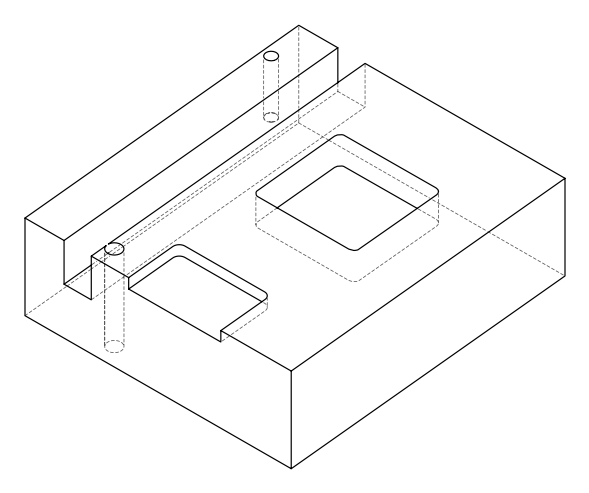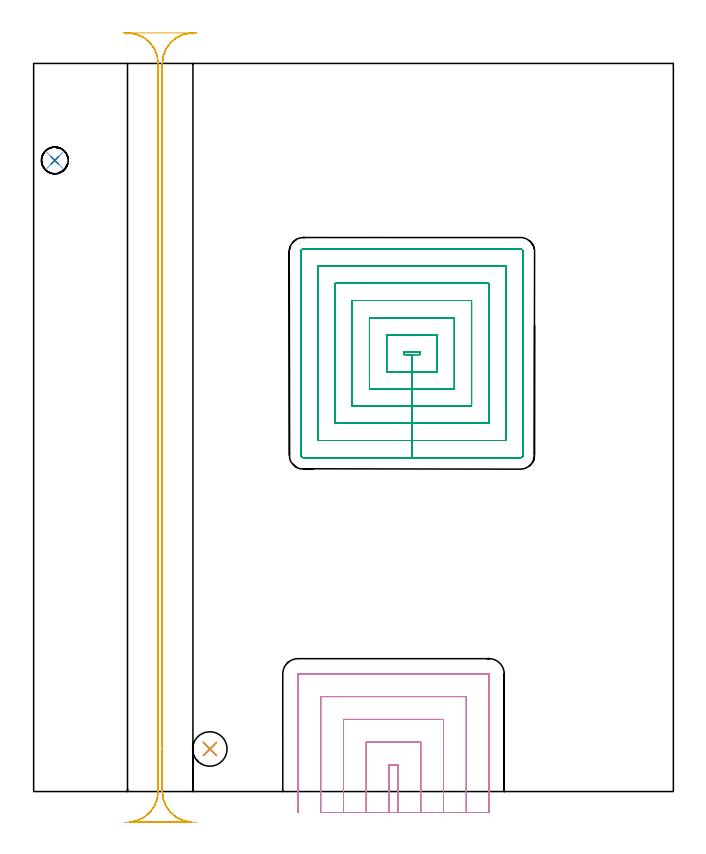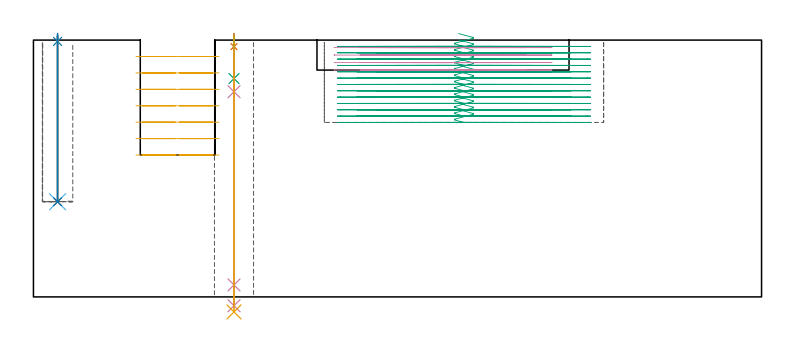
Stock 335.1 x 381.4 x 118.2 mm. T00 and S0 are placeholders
(PLAN: 11 operations, 9 tool changes, 70 min)
(1 SPOT_DRILL | STEP1HOLE | NXT0321_9005460120000 | 0.05 min | 183 mm3)
(2 SPOT_DRILL_1 | STEP1POCKET | NXT0321_9005460120000 | 0.03 min | 2 mm3)
(3 DRILL_BLIND_HOLE_INTO_CENTER | STEP1HOLE | NXT0301_089 | 0.08 min | 1594 mm3)
(4 GUN_DRILL_THROUGH_HOLE | STEP1HOLE | UGT0307_008 | 0.59 min | 9648 mm3)
(5 DRILL_TO_ENLARGE_THROUGH_HOLE | STEP1HOLE | UGT0301_046 | 0.51 min | 18605 mm3)
(6 DRILL_BLIND_HOLE_INTO_CENTER_1 | STEP1POCKET | UGT0301_480 | 0.31 min | 4102 mm3)
(7 DRILL_TO_ENLARGE_BLIND_HOLE | STEP1POCKET | UGT0301_374 | 0.31 min | 5746 mm3)
(8 BORE_BLIND_HOLE | STEP1POCKET | UGT0332_064 | 0.31 min | 1580 mm3)
(9 MILL_RECTANGULAR_POCKET | POCKET_RECTANGULAR_STRAIGHT | NXT0201_011 | Follow Part, ap 3, ae 75% | 45.51 min | 589067 mm3)
(10 MILL_SLOT | SLOT_PARTIAL_RECTANGULAR | UGT0201_134 | Follow Part, ap 3.975, ae 75% | 9.61 min | 111044 mm3)
(11 MILL_RECTANGULAR_SLOT | SLOT_RECTANGULAR | UGT0201_004 | Follow Part, ap 8, ae 75% | 12.73 min | 690214 mm3)
(TOOL NXT0321_9005460120000 | NC Spot Drill, 142deg, 12mm, Carbide, Uncoated | D12 PA142 FL30 Z2)
(TOOL NXT0301_089 | Carbide Drill 11.8mm [860.1-1180-035A1-MM 2214] | D11.8 PA140 FL55 Z2)
(TOOL UGT0307_008 | Gun Drill 11 mm | D11 PA130 FL24 Z1)
(TOOL UGT0301_046 | Twist Drill 18 mm | D18 PA118 FL130 Z2)
(TOOL UGT0301_480 | Carbide Drill 8.5 mm | D8.5 PA118 FL75 Z2)
(TOOL UGT0301_374 | Twist Drill Flat Bottom 13 mm | D13 PA180 FL101 Z2)
(TOOL UGT0332_064 | 14 mm Boring Bar Slip Fit | D14)
(TOOL NXT0201_011 | ENDMILL 12mm [2P460-1200-NA 1630] | D12 FL38 Z6)
(TOOL UGT0201_134 | Carbide End Mill 15.9 | D15.9 FL30 Z4)
(TOOL UGT0201_004 | End Mill 32 mm | D32 FL53 Z6)
(OP 1 SPOT_DRILL)
G17 G21 G94 G90
T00 M6
G54
G17 G0 G90 X92.3 Y22.3 S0 M3
G43 Z128.2 H0
G94 G81 G98 Z115.2 F250. R121.2
G80
M5
M2
(OP 2 SPOT_DRILL_1)
G17 G21 G94 G90
T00 M6
G54
G17 G0 G90 X11.1 Y330.6 S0 M3
G43 Z128.2 H0
G94 G81 G98 Z117.593 F250. R121.2
G80
M5
M2
(OP 3 DRILL_BLIND_HOLE_INTO_CENTER)
G17 G21 G94 G90
T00 M6
G54
G17 G0 G90 X92.3 Y22.3 S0 M3
G43 Z128.2 H1
G94 G81 G98 Z100.5 F250. R120.2
G80
M5
M2
(OP 4 GUN_DRILL_THROUGH_HOLE)
G17 G21 G94 G90
T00 M6
G54
G17 G0 G90 X92.3 Y22.3 M8
G43 Z128.2 H0
Z113.977
S716 M3
G94 G1 Z94.437 F125. M26
G4 X.084
Z5.5 F250.
G4 X.084
Z-4.065 F125.
G4 X.084
M5
M9
G0 Z113.977
Z128.2
M2
(OP 5 DRILL_TO_ENLARGE_THROUGH_HOLE)
G17 G21 G94 G90
T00 M6
G54
G17 G0 G90 X92.3 Y22.3 S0 M3
G43 Z128.2 H0
G94 G73 G98 Z-6.908 F250. Q17.873 R120.2
G80
M5
M2
(OP 6 DRILL_BLIND_HOLE_INTO_CENTER_1)
G17 G21 G94 G90
T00 M6
G54
G17 G0 G90 X11.1 Y330.6 S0 M3
G43 Z128.2 H0
G94 G81 G98 Z43.8 F250. R120.2
G80
M5
M2
(OP 7 DRILL_TO_ENLARGE_BLIND_HOLE)
G17 G21 G94 G90
T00 M6
G54
G17 G0 G90 X11.1 Y330.6 S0 M3
G43 Z128.2 H0
G94 G73 G98 Z43.8 F250. Q12.4 R120.2
G80
M5
M2
(OP 8 BORE_BLIND_HOLE)
G17 G21 G94 G90
T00 M6
G54
G17 G0 G90 X11.1 Y330.6 S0 M3
G43 Z128.2 H0
G94 G85 G98 Z43.8 F250. R120.2
G80
M5
M2
(OP 9 MILL_RECTANGULAR_POCKET)
G17 G21 G94 G90
T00 M6
G54
G17 G0 G90 X195.674 Y228.9 S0 M3
G43 Z128.2 H1
Z121.2
G94 G1 X202.4 Z119.398 F250.
Y230.2 Z119.049
X193.9 Z116.772
Y228.9 Z116.423
X198.15 Z115.285
X202.4 F500.
Y230.2
X193.9
Y228.9
X198.15
Y219.9
X211.4
Y239.2
X184.9
Y219.9
X198.15
Y210.9
X220.4
Y248.2
X175.9
Y210.9
X198.15
Y201.9
X229.4
Y257.2
X166.9
Y201.9
X198.15
Y192.9
X238.4
Y266.2
X157.9
Y192.9
X198.15
Y183.9
X247.4
Y275.2
X148.9
Y183.9
X198.15
Y174.9
X255.
G3 X256.4 Y176.3 R1.4
G1 Y282.8
G3 X255. Y284.2 R1.4
G1 X141.3
G3 X139.9 Y282.8 R1.4
G1 Y176.3
G3 X141.3 Y174.9 R1.4
G1 X198.15
X199.15
G0 X195.674 Y228.9 Z118.285
G1 X202.4 Z116.482 F250.
Y230.2 Z116.134
X193.9 Z113.856
Y228.9 Z113.508
X198.15 Z112.369
X202.4 F500.
Y230.2
X193.9
Y228.9
X198.15
Y219.9
X211.4
Y239.2
X184.9
Y219.9
X198.15
Y210.9
X220.4
Y248.2
X175.9
Y210.9
X198.15
Y201.9
X229.4
Y257.2
X166.9
Y201.9
X198.15
Y192.9
X238.4
Y266.2
X157.9
Y192.9
X198.15
Y183.9
X247.4
Y275.2
X148.9
Y183.9
X198.15
Y174.9
X255.
G3 X256.4 Y176.3 R1.4
G1 Y282.8
G3 X255. Y284.2 R1.4
G1 X141.3
G3 X139.9 Y282.8 R1.4
G1 Y176.3
G3 X141.3 Y174.9 R1.4
G1 X198.15
X199.15
G0 X195.674 Y228.9 Z115.369
G1 X202.4 Z113.567 F250.
Y230.2 Z113.218
X193.9 Z110.941
Y228.9 Z110.593
X198.15 Z109.454
X202.4 F500.
Y230.2
X193.9
Y228.9
X198.15
Y219.9
X211.4
Y239.2
X184.9
Y219.9
X198.15
Y210.9
X220.4
Y248.2
X175.9
Y210.9
X198.15
Y201.9
X229.4
Y257.2
X166.9
Y201.9
X198.15
Y192.9
X238.4
Y266.2
X157.9
Y192.9
X198.15
Y183.9
X247.4
Y275.2
X148.9
Y183.9
X198.15
Y174.9
X255.
G3 X256.4 Y176.3 R1.4
G1 Y282.8
G3 X255. Y284.2 R1.4
G1 X141.3
G3 X139.9 Y282.8 R1.4
G1 Y176.3
G3 X141.3 Y174.9 R1.4
G1 X198.15
X199.15
G0 X195.674 Y228.9 Z112.454
G1 X202.4 Z110.651 F250.
Y230.2 Z110.303
X193.9 Z108.026
Y228.9 Z107.677
X198.15 Z106.538
X202.4 F500.
Y230.2
X193.9
Y228.9
X198.15
Y219.9
X211.4
Y239.2
X184.9
Y219.9
X198.15
Y210.9
X220.4
Y248.2
X175.9
Y210.9
X198.15
Y201.9
X229.4
Y257.2
X166.9
Y201.9
X198.15
Y192.9
X238.4
Y266.2
X157.9
Y192.9
X198.15
Y183.9
X247.4
Y275.2
X148.9
Y183.9
X198.15
Y174.9
X255.
G3 X256.4 Y176.3 R1.4
G1 Y282.8
G3 X255. Y284.2 R1.4
G1 X141.3
G3 X139.9 Y282.8 R1.4
G1 Y176.3
G3 X141.3 Y174.9 R1.4
G1 X198.15
X199.15
G0 X195.674 Y228.9 Z109.538
G1 X202.4 Z107.736 F250.
Y230.2 Z107.388
X193.9 Z105.11
Y228.9 Z104.762
X198.15 Z103.623
X202.4 F500.
Y230.2
X193.9
Y228.9
X198.15
Y219.9
X211.4
Y239.2
X184.9
Y219.9
X198.15
Y210.9
X220.4
Y248.2
X175.9
Y210.9
X198.15
Y201.9
X229.4
Y257.2
X166.9
Y201.9
X198.15
Y192.9
X238.4
Y266.2
X157.9
Y192.9
X198.15
Y183.9
X247.4
Y275.2
X148.9
Y183.9
X198.15
Y174.9
X255.
G3 X256.4 Y176.3 R1.4
G1 Y282.8
G3 X255. Y284.2 R1.4
G1 X141.3
G3 X139.9 Y282.8 R1.4
G1 Y176.3
G3 X141.3 Y174.9 R1.4
G1 X198.15
X199.15
G0 X195.674 Y228.9 Z106.623
G1 X202.4 Z104.821 F250.
Y230.2 Z104.472
X193.9 Z102.195
Y228.9 Z101.846
X198.15 Z100.708
X202.4 F500.
Y230.2
X193.9
Y228.9
X198.15
Y219.9
X211.4
Y239.2
X184.9
Y219.9
X198.15
Y210.9
X220.4
Y248.2
X175.9
Y210.9
X198.15
Y201.9
X229.4
Y257.2
X166.9
Y201.9
X198.15
Y192.9
X238.4
Y266.2
X157.9
Y192.9
X198.15
Y183.9
X247.4
Y275.2
X148.9
Y183.9
X198.15
Y174.9
X255.
G3 X256.4 Y176.3 R1.4
G1 Y282.8
G3 X255. Y284.2 R1.4
G1 X141.3
G3 X139.9 Y282.8 R1.4
G1 Y176.3
G3 X141.3 Y174.9 R1.4
G1 X198.15
X199.15
G0 X195.674 Y228.9 Z103.708
G1 X202.4 Z101.905 F250.
Y230.2 Z101.557
X193.9 Z99.279
Y228.9 Z98.931
X198.15 Z97.792
X202.4 F500.
Y230.2
X193.9
Y228.9
X198.15
Y219.9
X211.4
Y239.2
X184.9
Y219.9
X198.15
Y210.9
X220.4
Y248.2
X175.9
Y210.9
X198.15
Y201.9
X229.4
Y257.2
X166.9
Y201.9
X198.15
Y192.9
X238.4
Y266.2
X157.9
Y192.9
X198.15
Y183.9
X247.4
Y275.2
X148.9
Y183.9
X198.15
Y174.9
X255.
G3 X256.4 Y176.3 R1.4
G1 Y282.8
G3 X255. Y284.2 R1.4
G1 X141.3
G3 X139.9 Y282.8 R1.4
G1 Y176.3
G3 X141.3 Y174.9 R1.4
G1 X198.15
X199.15
G0 X195.674 Y228.9 Z100.792
G1 X202.4 Z98.99 F250.
Y230.2 Z98.642
X193.9 Z96.364
Y228.9 Z96.016
X198.15 Z94.877
X202.4 F500.
Y230.2
X193.9
Y228.9
X198.15
Y219.9
X211.4
Y239.2
X184.9
Y219.9
X198.15
Y210.9
X220.4
Y248.2
X175.9
Y210.9
X198.15
Y201.9
X229.4
Y257.2
X166.9
Y201.9
X198.15
Y192.9
X238.4
Y266.2
X157.9
Y192.9
X198.15
Y183.9
X247.4
Y275.2
X148.9
Y183.9
X198.15
Y174.9
X255.
G3 X256.4 Y176.3 R1.4
G1 Y282.8
G3 X255. Y284.2 R1.4
G1 X141.3
G3 X139.9 Y282.8 R1.4
G1 Y176.3
G3 X141.3 Y174.9 R1.4
G1 X198.15
X199.15
G0 X195.674 Y228.9 Z97.877
G1 X202.4 Z96.075 F250.
Y230.2 Z95.726
X193.9 Z93.449
Y228.9 Z93.1
X198.15 Z91.962
X202.4 F500.
Y230.2
X193.9
Y228.9
X198.15
Y219.9
X211.4
Y239.2
X184.9
Y219.9
X198.15
Y210.9
X220.4
Y248.2
X175.9
Y210.9
X198.15
Y201.9
X229.4
Y257.2
X166.9
Y201.9
X198.15
Y192.9
X238.4
Y266.2
X157.9
Y192.9
X198.15
Y183.9
X247.4
Y275.2
X148.9
Y183.9
X198.15
Y174.9
X255.
G3 X256.4 Y176.3 R1.4
G1 Y282.8
G3 X255. Y284.2 R1.4
G1 X141.3
G3 X139.9 Y282.8 R1.4
G1 Y176.3
G3 X141.3 Y174.9 R1.4
G1 X198.15
X199.15
G0 X195.674 Y228.9 Z94.962
G1 X202.4 Z93.159 F250.
Y230.2 Z92.811
X193.9 Z90.533
Y228.9 Z90.185
X198.15 Z89.046
X202.4 F500.
Y230.2
X193.9
Y228.9
X198.15
Y219.9
X211.4
Y239.2
X184.9
Y219.9
X198.15
Y210.9
X220.4
Y248.2
X175.9
Y210.9
X198.15
Y201.9
X229.4
Y257.2
X166.9
Y201.9
X198.15
Y192.9
X238.4
Y266.2
X157.9
Y192.9
X198.15
Y183.9
X247.4
Y275.2
X148.9
Y183.9
X198.15
Y174.9
X255.
G3 X256.4 Y176.3 R1.4
G1 Y282.8
G3 X255. Y284.2 R1.4
G1 X141.3
G3 X139.9 Y282.8 R1.4
G1 Y176.3
G3 X141.3 Y174.9 R1.4
G1 X198.15
X199.15
G0 X195.674 Y228.9 Z92.046
G1 X202.4 Z90.244 F250.
Y230.2 Z89.895
X193.9 Z87.618
Y228.9 Z87.27
X198.15 Z86.131
X202.4 F500.
Y230.2
X193.9
Y228.9
X198.15
Y219.9
X211.4
Y239.2
X184.9
Y219.9
X198.15
Y210.9
X220.4
Y248.2
X175.9
Y210.9
X198.15
Y201.9
X229.4
Y257.2
X166.9
Y201.9
X198.15
Y192.9
X238.4
Y266.2
X157.9
Y192.9
X198.15
Y183.9
X247.4
Y275.2
X148.9
Y183.9
X198.15
Y174.9
X255.
G3 X256.4 Y176.3 R1.4
G1 Y282.8
G3 X255. Y284.2 R1.4
G1 X141.3
G3 X139.9 Y282.8 R1.4
G1 Y176.3
G3 X141.3 Y174.9 R1.4
G1 X198.15
X199.15
G0 X195.674 Y228.9 Z89.131
G1 X202.4 Z87.328 F250.
Y230.2 Z86.98
X193.9 Z84.702
Y228.9 Z84.354
X198.15 Z83.215
X202.4 F500.
Y230.2
X193.9
Y228.9
X198.15
Y219.9
X211.4
Y239.2
X184.9
Y219.9
X198.15
Y210.9
X220.4
Y248.2
X175.9
Y210.9
X198.15
Y201.9
X229.4
Y257.2
X166.9
Y201.9
X198.15
Y192.9
X238.4
Y266.2
X157.9
Y192.9
X198.15
Y183.9
X247.4
Y275.2
X148.9
Y183.9
X198.15
Y174.9
X255.
G3 X256.4 Y176.3 R1.4
G1 Y282.8
G3 X255. Y284.2 R1.4
G1 X141.3
G3 X139.9 Y282.8 R1.4
G1 Y176.3
G3 X141.3 Y174.9 R1.4
G1 X198.15
X199.15
G0 X195.674 Y228.9 Z86.215
G1 X202.4 Z84.413 F250.
Y230.2 Z84.065
X193.9 Z81.787
Y228.9 Z81.439
X198.15 Z80.3
X202.4 F500.
Y230.2
X193.9
Y228.9
X198.15
Y219.9
X211.4
Y239.2
X184.9
Y219.9
X198.15
Y210.9
X220.4
Y248.2
X175.9
Y210.9
X198.15
Y201.9
X229.4
Y257.2
X166.9
Y201.9
X198.15
Y192.9
X238.4
Y266.2
X157.9
Y192.9
X198.15
Y183.9
X247.4
Y275.2
X148.9
Y183.9
X198.15
Y174.9
X255.
G3 X256.4 Y176.3 R1.4
G1 Y282.8
G3 X255. Y284.2 R1.4
G1 X141.3
G3 X139.9 Y282.8 R1.4
G1 Y176.3
G3 X141.3 Y174.9 R1.4
G1 X198.15
X199.15
G0 Z128.2
M5
M2
(OP 10 MILL_SLOT)
G17 G21 G94 G90
T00 M6
G54
G17 G0 G90 X190.85 Y-10.95 S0 M3
G43 Z128.2 H0
Z114.75
G94 G1 Y-7.95 F250.
Y13.95 F500.
X186.15
Y-7.95
Y-10.95 F250.
X202.775
Y-7.95
Y25.875 F500.
X174.225
Y-7.95
Y-10.95 F250.
X214.7
Y-7.95
Y37.8 F500.
X162.3
Y-7.95
Y-10.95 F250.
X226.625
Y-7.95
Y49.725 F500.
X150.375
Y-7.95
Y-10.95 F250.
X238.55
Y-7.95
Y61.6 F500.
X238.552 Y61.63
X238.53 Y61.652
X238.5 Y61.65
X138.5
X138.47 Y61.652
X138.448 Y61.63
X138.45 Y61.6
Y-7.95
Y-10.95 F250.
G0 X190.85 Z111.3
G1 Y-7.95
Y13.95 F500.
X186.15
Y-7.95
Y-10.95 F250.
X202.775
Y-7.95
Y25.875 F500.
X174.225
Y-7.95
Y-10.95 F250.
X214.7
Y-7.95
Y37.8 F500.
X162.3
Y-7.95
Y-10.95 F250.
X226.625
Y-7.95
Y49.725 F500.
X150.375
Y-7.95
Y-10.95 F250.
X238.55
Y-7.95
Y61.6 F500.
X238.552 Y61.63
X238.53 Y61.652
X238.5 Y61.65
X138.5
X138.47 Y61.652
X138.448 Y61.63
X138.45 Y61.6
Y-7.95
Y-10.95 F250.
G0 X190.85 Z107.85
G1 Y-7.95
Y13.95 F500.
X186.15
Y-7.95
Y-10.95 F250.
X202.775
Y-7.95
Y25.875 F500.
X174.225
Y-7.95
Y-10.95 F250.
X214.7
Y-7.95
Y37.8 F500.
X162.3
Y-7.95
Y-10.95 F250.
X226.625
Y-7.95
Y49.725 F500.
X150.375
Y-7.95
Y-10.95 F250.
X238.55
Y-7.95
Y61.6 F500.
X238.552 Y61.63
X238.53 Y61.652
X238.5 Y61.65
X138.5
X138.47 Y61.652
X138.448 Y61.63
X138.45 Y61.6
Y-7.95
Y-10.95 F250.
G0 X190.85 Z104.4
G1 Y-7.95
Y13.95 F500.
X186.15
Y-7.95
Y-10.95 F250.
X202.775
Y-7.95
Y25.875 F500.
X174.225
Y-7.95
Y-10.95 F250.
X214.7
Y-7.95
Y37.8 F500.
X162.3
Y-7.95
Y-10.95 F250.
X226.625
Y-7.95
Y49.725 F500.
X150.375
Y-7.95
Y-10.95 F250.
X238.55
Y-7.95
Y61.6 F500.
X238.552 Y61.63
X238.53 Y61.652
X238.5 Y61.65
X138.5
X138.47 Y61.652
X138.448 Y61.63
X138.45 Y61.6
Y-7.95
Y-10.95 F250.
G0 Z128.2
M5
M2
(OP 11 MILL_RECTANGULAR_SLOT)
G17 G21 G94 G90
T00 M6
G54
G17 G0 G90 X85.415 Y-16.154 S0 M3
G43 Z128.2 H0
Z110.643
G94 G1 X82.421 Y-15.97 F250.
G2 X67.4 Y0. R16. F500.
G1 Y20.962
G2 X67.456 Y22.3 R16.
X67.4 Y23.638 R16.
G1 Y381.4
G2 X82.421 Y397.37 R16.
G1 Y397.4
X50.179
Y397.37
G2 X65.2 Y381.4 R16.
G1 Y0.
G2 X50.179 Y-15.97 R16.
G1 X47.185 Y-16.154 F250.
G0 Z128.2
Y397.554
Z103.086
G1 X50.179 Y397.37
G2 X65.2 Y381.4 R16. F500.
G1 Y0.
G2 X50.179 Y-15.97 R16.
G1 Y-16.
X82.421
Y-15.97
G2 X67.4 Y0. R16.
G1 Y20.962
G2 X67.456 Y22.3 R16.
X67.4 Y23.638 R16.
G1 Y381.4
G2 X82.421 Y397.37 R16.
G1 X85.415 Y397.554 F250.
G0 X47.185 Z95.529
G1 X50.179 Y397.37
G2 X65.2 Y381.4 R16. F500.
G1 Y0.
G2 X50.179 Y-15.97 R16.
G1 Y-16.
X82.421
Y-15.97
G2 X67.4 Y0. R16.
G1 Y20.962
G2 X67.456 Y22.3 R16.
X67.4 Y23.638 R16.
G1 Y381.4
G2 X82.421 Y397.37 R16.
G1 X85.415 Y397.554 F250.
G0 X47.185 Z87.971
G1 X50.179 Y397.37
G2 X65.2 Y381.4 R16. F500.
G1 Y0.
G2 X50.179 Y-15.97 R16.
G1 Y-16.
X82.421
Y-15.97
G2 X67.4 Y0. R16.
G1 Y20.962
G2 X67.456 Y22.3 R16.
X67.4 Y23.638 R16.
G1 Y381.4
G2 X82.421 Y397.37 R16.
G1 X85.415 Y397.554 F250.
G0 X47.185 Z80.414
G1 X50.179 Y397.37
G2 X65.2 Y381.4 R16. F500.
G1 Y0.
G2 X50.179 Y-15.97 R16.
G1 Y-16.
X82.421
Y-15.97
G2 X67.4 Y0. R16.
G1 Y20.962
G2 X67.456 Y22.3 R16.
X67.4 Y23.638 R16.
G1 Y381.4
G2 X82.421 Y397.37 R16.
G1 X85.415 Y397.554 F250.
G0 X47.185 Z72.857
G1 X50.179 Y397.37
G2 X65.2 Y381.4 R16. F500.
G1 Y0.
G2 X50.179 Y-15.97 R16.
G1 Y-16.
X82.421
Y-15.97
G2 X67.4 Y0. R16.
G1 Y20.962
G2 X67.456 Y22.3 R16.
X67.4 Y23.638 R16.
G1 Y381.4
G2 X82.421 Y397.37 R16.
G1 X85.415 Y397.554 F250.
G0 X47.185 Z65.3
G1 X50.179 Y397.37
G2 X65.2 Y381.4 R16. F500.
G1 Y0.
G2 X50.179 Y-15.97 R16.
G1 Y-16.
X82.421
Y-15.97
G2 X67.4 Y0. R16.
G1 Y20.962
G2 X67.456 Y22.3 R16.
X67.4 Y23.638 R16.
G1 Y381.4
G2 X82.421 Y397.37 R16.
G1 X85.415 Y397.554 F250.
G0 Z128.2
M5
M2
